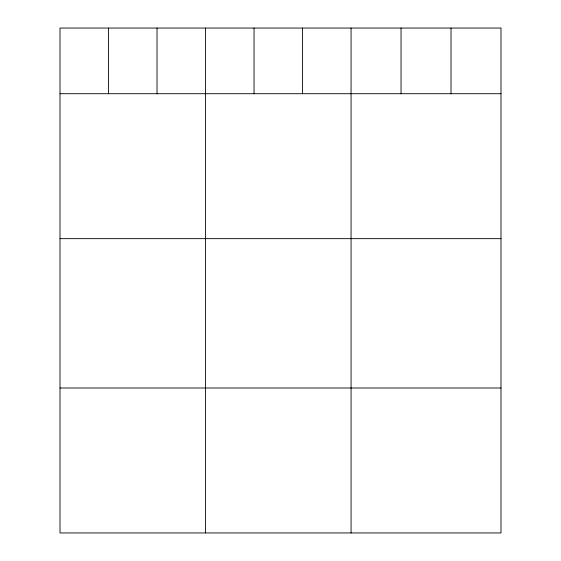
<?xml version="1.0" encoding="UTF-8"?>
<svg xmlns="http://www.w3.org/2000/svg" width="561" height="561" viewBox="0 0 561 561"><rect width="100%" height="100%" fill="white"/><g stroke="black" fill="none" stroke-linecap="round" stroke-linejoin="round"><path stroke-width="0.84" d="M500.994 93.708L500.994 532.95L60.006 532.95L60.006 28.05L500.994 28.05L500.994 93.708L60.006 93.708M60.006 238.656L500.994 238.656M60.006 388.002L500.994 388.002M451.016 28.05L451.016 93.708M401.038 28.05L401.038 93.708M351.06 28.05L351.06 532.95M302.547 28.05L302.547 93.708M254.042 28.05L254.042 93.708M205.529 28.05L205.529 532.95M157.024 28.05L157.024 93.708M108.511 28.05L108.511 93.708"/></g></svg>
